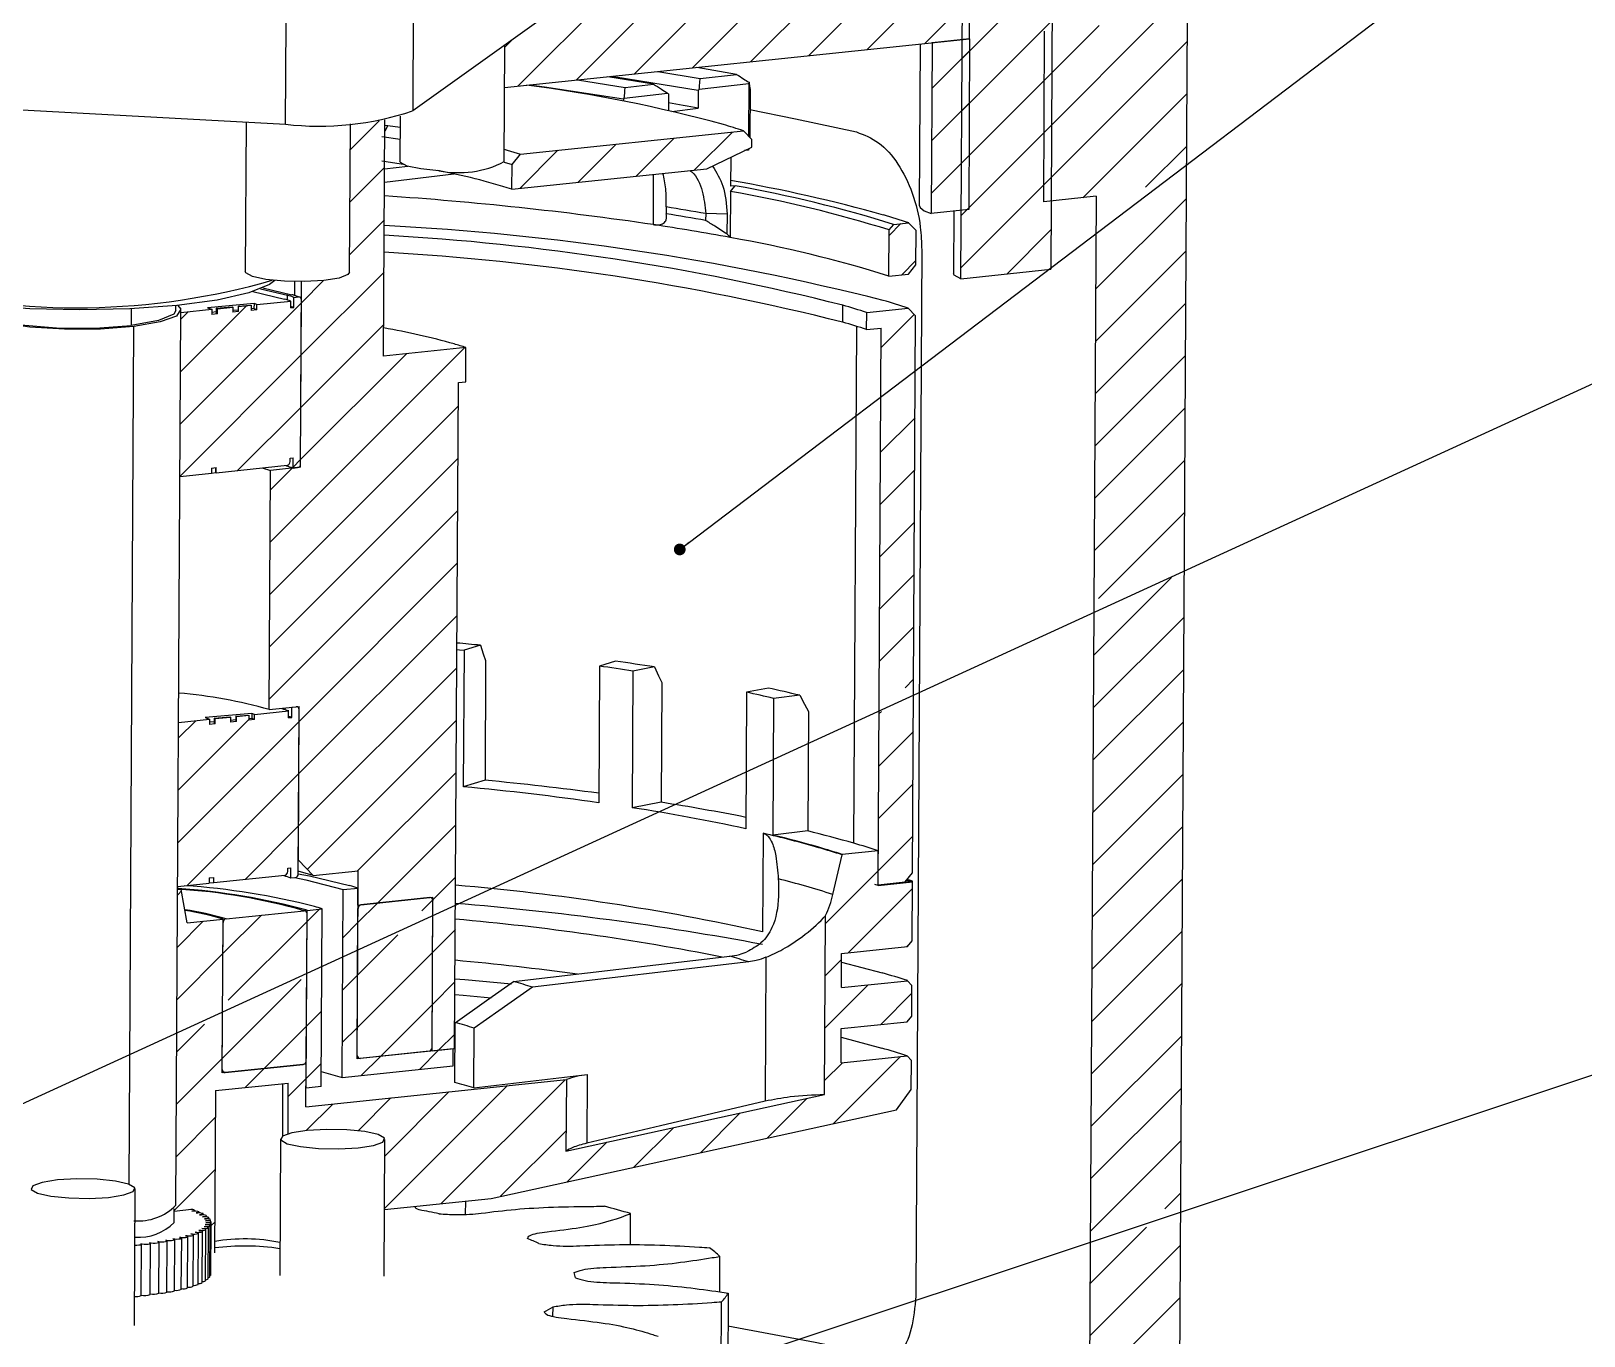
# Model space of a CAD drawing. Header units: millimetres. Extents: x 0 to 1189, y 0 to 841.
# Drawn here: x 635.5 to 769.5, y 551.2 to 663.8 of the extents above; entities that cross this region are included whole.
import ezdxf

# ---------------------------------------------------------------- set-up
doc = ezdxf.new("R2010")
doc.units = ezdxf.units.MM
doc.layers.add('10', color=7, linetype='Continuous')
doc.dimstyles.new('SLDDIMSTYLE0', dxfattribs={"dimtxt": 0.18, "dimasz": 1.016, "dimexe": 0, "dimexo": 0.0625, "dimgap": 0, "dimtad": 0, "dimtih": 1, "dimtoh": 1, "dimdec": 0, "dimrnd": 1e-09, "dimzin": 0, "dimdsep": 46, "dimtxsty": 'Standard', "dimblk1": 'DOT', "dimblk2": 'DOT', "dimsah": 1, "dimcen": 0.09, "dimadec": 0, "dimazin": 0, "dimtfac": 1.016, "dimtdec": 0, "dimtofl": 0, "dimtmove": 0, "dimatfit": 3, "dimldrblk": 'DOT', "dimfxl": 0, "dimfrac": 2, "dimtolj": 1, "dimtzin": 0, "dimarcsym": 0})

# ---------------------------------------------------------------- blocks, each defined once
blk = doc.blocks.new('SW_HATCH_0')
at = {"color": 0, "linetype": 'Continuous', "lineweight": 18}
for p, q in [((109.04, 355.99), (118.9, 365.86)), ((114.05, 356.52), (123.92, 366.38)), ((119.06, 357.04), (128.93, 366.91)), ((124.08, 357.57), (133.01, 366.5)), ((99.01, 354.94), (108.87, 364.81)), ((104.02, 355.47), (113.89, 365.34)), ((132.31, 356.82), (140.11, 364.61)), ((93.99, 354.42), (103.86, 364.29)), ((129.09, 358.09), (132.98, 361.98)), ((132.28, 352.3), (140.08, 360.1)), ((139.38, 350.42), (149.15, 360.19)), ((139.41, 354.93), (144.14, 359.66)), ((92.87, 357.78), (93.53, 358.44)), ((139.36, 345.9), (151.71, 358.25)), ((129.71, 354.22), (132.96, 357.47)), ((132.26, 347.78), (140.06, 355.58)), ((142.74, 344.79), (151.68, 353.74)), ((129.68, 349.7), (132.93, 352.95)), ((79.53, 348.94), (82.03, 351.44)), ((132.23, 343.27), (140.03, 351.07)), ((104.18, 346.65), (107.47, 349.94)), ((109.2, 347.17), (112.49, 350.46)), ((94.15, 345.6), (97.44, 348.89)), ((99.17, 346.12), (102.46, 349.41)), ((129.66, 345.18), (132.91, 348.43)), ((148.14, 345.7), (151.66, 349.22)), ((79.5, 344.42), (82.49, 347.41)), ((132.21, 338.75), (140.01, 346.55)), ((143.83, 336.91), (151.63, 344.71)), ((132.71, 343.74), (132.88, 343.92)), ((79.48, 339.91), (82.47, 342.89)), ((126.02, 341.55), (127.03, 342.56)), ((136.16, 338.21), (139.98, 342.04)), ((127.12, 338.15), (128.33, 339.37)), ((143.81, 332.39), (151.61, 340.19)), ((75.29, 331.23), (82.44, 338.38)), ((75.32, 335.74), (77.23, 337.65)), ((64.87, 325.3), (75.32, 335.74)), ((64.9, 329.81), (70.56, 335.47)), ((64.92, 334.33), (65.54, 334.95)), ((143.78, 327.88), (151.58, 335.68)), ((75.27, 326.71), (82.42, 333.86)), ((125.32, 331.86), (128.18, 334.73)), ((64.84, 320.78), (75.29, 331.23)), ((72.62, 315.08), (89.38, 331.85)), ((75.24, 322.2), (84.37, 331.32)), ((143.76, 323.36), (151.55, 331.16)), ((69.81, 321.26), (75.27, 326.71)), ((72.59, 310.57), (88.84, 326.82)), ((125.27, 322.83), (128.26, 325.82)), ((143.73, 318.85), (151.53, 326.64)), ((72.57, 306.05), (88.81, 322.3)), ((74.59, 321.55), (75.24, 322.2)), ((143.71, 314.33), (151.5, 322.13)), ((72.64, 319.6), (74.5, 321.45)), ((125.24, 318.32), (128.23, 321.31)), ((72.54, 301.54), (88.79, 317.79)), ((144.09, 310.23), (151.48, 317.61)), ((125.22, 313.8), (128.21, 316.79)), ((75.12, 299.62), (88.76, 313.27)), ((125.19, 309.29), (128.18, 312.28)), ((143.66, 305.3), (150.39, 312.04)), ((75.09, 295.11), (88.74, 308.76)), ((143.63, 300.78), (151.43, 308.58)), ((125.17, 304.77), (128.16, 307.76)), ((75.07, 290.59), (88.71, 304.24)), ((127.41, 302.52), (128.13, 303.25)), ((143.6, 296.27), (151.4, 304.07)), ((125.14, 300.26), (125.36, 300.48)), ((64.67, 289.18), (75.12, 299.62)), ((64.69, 293.69), (70.77, 299.77)), ((64.72, 298.21), (66.19, 299.67)), ((75.81, 286.85), (88.69, 299.72)), ((143.58, 291.75), (151.38, 299.55)), ((125.12, 295.74), (128.11, 298.73)), ((65.44, 285.46), (75.09, 295.11)), ((80.16, 286.71), (88.66, 295.21)), ((143.55, 287.24), (151.35, 295.04)), ((125.09, 291.23), (128.08, 294.22)), ((70.46, 285.98), (75.07, 290.59)), ((81.88, 283.94), (88.64, 290.69)), ((125.07, 286.71), (128.06, 289.7)), ((143.53, 282.72), (151.33, 290.52)), ((121.97, 288.11), (122, 288.14)), ((120.53, 282.17), (125.07, 286.71)), ((86.66, 284.23), (88.61, 286.18)), ((143.5, 278.21), (151.3, 286.01)), ((64.64, 284.66), (64.97, 284.99)), ((85.69, 283.26), (86.65, 284.22)), ((122.49, 279.65), (128.03, 285.19)), ((68.54, 279.58), (71.86, 282.89)), ((75.8, 282.34), (76.87, 283.42)), ((80.19, 282.25), (81.88, 283.94)), ((64.62, 280.14), (66.84, 282.37)), ((69, 275.55), (75.8, 282.34)), ((78.89, 280.95), (80.19, 282.25)), ((86.64, 279.71), (88.59, 281.66)), ((143.48, 273.69), (151.28, 281.49)), ((80.16, 277.73), (83.64, 281.21)), ((127.51, 280.17), (128.01, 280.67)), ((64.59, 275.63), (68.54, 279.58)), ((80.14, 273.21), (86.64, 279.71)), ((120.5, 277.65), (121.92, 279.08)), ((68.49, 270.55), (75.3, 277.36)), ((78.86, 276.43), (80.16, 277.73)), ((86.61, 275.2), (88.56, 277.15)), ((120.48, 273.14), (124.22, 276.88)), ((125.29, 273.46), (127.98, 276.16)), ((143.45, 269.18), (151.25, 276.98)), ((82.13, 270.71), (86.61, 275.2)), ((64.57, 271.11), (66.96, 273.5)), ((75.74, 273.31), (77.04, 274.61)), ((72.1, 269.66), (75.74, 273.31)), ((78.84, 271.91), (80.14, 273.21)), ((87.14, 271.24), (88.54, 272.63)), ((143.43, 264.66), (151.23, 272.46)), ((80.48, 269.07), (82.13, 270.71)), ((85.5, 269.59), (87.14, 271.24)), ((121.23, 264.91), (127.01, 270.7)), ((64.54, 266.6), (68.49, 270.55)), ((70.45, 268.02), (72.1, 269.66)), ((75.72, 268.8), (77.02, 270.09)), ((120.45, 268.62), (122, 270.17)), ((74.18, 267.25), (75.72, 268.8)), ((82.47, 257.59), (93.06, 268.17)), ((87.38, 258.01), (98.07, 268.7)), ((80.2, 264.29), (83.03, 267.13)), ((82.5, 262.1), (88.04, 267.65)), ((115.48, 263.66), (118.89, 267.06)), ((143.4, 260.15), (151.2, 267.95)), ((64.52, 262.08), (67.89, 265.46)), ((75.72, 264.31), (78.02, 266.6)), ((109.74, 262.4), (113.14, 265.81)), ((92.5, 258.64), (98.15, 264.28)), ((103.99, 261.15), (107.4, 264.55)), ((98.25, 259.89), (101.65, 263.3)), ((143.38, 255.63), (151.18, 263.43)), ((64.34, 257.42), (67.86, 260.94)), ((149.81, 257.57), (151.15, 258.92)), ((67.52, 256.11), (67.84, 256.42)), ((143.35, 251.12), (148.22, 255.98)), ((143.33, 246.6), (151.13, 254.4)), ((143.3, 242.09), (151.1, 249.88))]:
    blk.add_line(p, q, dxfattribs=at)
blk = doc.blocks.new('_Dot')
at = {"color": 0, "linetype": 'ByBlock', "lineweight": -2}
blk.add_line((-0.5, 0), (-1, 0), dxfattribs=at)
at = {"color": 0, "linetype": 'ByBlock', "const_width": 0.5}
blk.add_lwpolyline([(-0.25, 0, 1), (0.25, 0, 1)], format="xyb", close=True, dxfattribs=at)

msp = doc.modelspace()

# ---------------------------------------------------------------- linework, layer by layer
at = {"color": 7, "linetype": 'Continuous', "lineweight": 25}
for p, q in [((723.62, 672.66), (723.46, 643.2)), ((715.7, 642.38), (715.86, 671.85)), ((716.46, 663.08), (716.51, 671.92)), ((682.56, 666.99), (668.41, 656.87)), ((657.44, 655.72), (657.49, 664.56)), ((668.46, 665.71), (668.41, 656.87)), ((735.22, 665.04), (734.31, 501.95)), ((722.85, 649.02), (722.93, 663.76)), ((676.31, 652.49), (676.36, 662.56)), ((676.34, 658.88), (716.46, 663.08)), ((712.19, 662.63), (712.11, 648.73)), ((713.23, 662.74), (713.15, 648.01)), ((716.46, 663.08), (713.23, 662.74)), ((716.46, 663.08), (716.38, 648.35)), ((696.36, 660.02), (692.92, 660.62)), ((682.63, 659.54), (686.74, 658.89)), ((689.18, 659.17), (685.25, 659.82)), ((686.74, 658.89), (689.18, 659.17)), ((689.56, 660.27), (693.22, 659.65)), ((693.13, 658.73), (697.42, 659.24)), ((693.22, 659.65), (696.36, 660.02)), ((697.42, 659.24), (697.39, 654.69)), ((697.42, 659.24), (697.43, 659.34)), ((603, 658.66), (657.44, 655.72)), ((686.59, 657.88), (686.59, 657.71)), ((686.67, 657.97), (690.4, 658.41)), ((690.47, 658.33), (690.47, 656.9)), ((693.05, 658.64), (693.05, 657.1)), ((697.52, 658.72), (697.5, 654.58)), ((690.76, 656.83), (693.05, 657.1)), ((654.04, 655.91), (653.97, 643)), ((662.97, 642.95), (663.04, 655.76)), ((665.9, 635.7), (666.01, 656.11)), ((666.01, 655.64), (666.27, 655.61)), ((666.27, 655.61), (666.01, 655.12)), ((666.27, 655.61), (667.32, 655.45)), ((667.33, 656.41), (667.31, 652.54)), ((677.7, 653.14), (696.95, 655.15)), ((697.67, 654.4), (696.95, 655.15)), ((665.76, 654.66), (667.32, 654.42)), ((697.67, 653.75), (697.67, 654.4)), ((676.98, 652.24), (677.7, 653.14)), ((693.78, 651.87), (697.67, 653.75)), ((695.85, 652.87), (695.84, 650.36)), ((697.38, 653.49), (697.04, 653.45)), ((697.38, 653.61), (697.38, 653.49)), ((697.4, 653.53), (697.38, 653.49)), ((697.4, 653.53), (697.41, 653.63)), ((665.98, 650.73), (671.96, 651.43)), ((665.99, 651.86), (667.98, 652.1)), ((676.3, 652.45), (676.98, 652.24)), ((676.97, 650.11), (676.98, 652.24)), ((676.97, 650.11), (693.78, 651.87)), ((689.17, 651.39), (689.15, 647.06)), ((695.84, 649.92), (695.81, 645.94)), ((696.22, 650.41), (695.84, 650.36)), ((690.29, 648.59), (690.28, 648)), ((727.37, 649.5), (722.85, 649.02)), ((727.37, 649.5), (726.72, 533.09)), ((693.69, 648.01), (693.68, 647.42)), ((695.53, 647.97), (693.69, 648.01)), ((695.53, 647.97), (695.52, 646.25)), ((709.91, 647.08), (711.2, 647.22)), ((711.85, 646.55), (711.2, 647.22)), ((716.38, 648.35), (713.15, 648.01)), ((715.11, 648.21), (715.08, 642.82)), ((709.5, 642.62), (709.52, 646.6)), ((709.52, 646.6), (709.91, 647.08)), ((711.83, 643.6), (711.85, 646.55)), ((712.33, 644.87), (711.83, 554.99)), ((711.18, 642.79), (711.83, 643.6)), ((715.7, 642.38), (723.46, 643.2)), ((658.23, 640.94), (658.24, 642.14)), ((658.73, 626.12), (658.82, 642.14)), ((709.5, 642.62), (711.18, 642.79)), ((654.63, 641.28), (657.35, 640.63)), ((654.97, 640.15), (657.91, 640.46)), ((655.29, 641.52), (657.6, 640.96)), ((655.49, 641.6), (657.98, 641)), ((657.6, 640.56), (657.6, 640.96)), ((657.91, 639.87), (657.91, 640.46)), ((658.65, 640.81), (658.06, 641)), ((658.17, 640.78), (658.56, 640.82)), ((658.17, 639.9), (658.17, 640.78)), ((658.74, 626.41), (658.82, 640.56)), ((644.12, 639.78), (644.11, 638.34)), ((647.97, 639.66), (647.97, 640.06)), ((647.99, 562.45), (648.42, 639.66)), ((648.42, 639.47), (651.08, 639.75)), ((654.72, 640.25), (650.7, 639.89)), ((650.7, 639.89), (651.08, 639.75)), ((651.08, 639.75), (651.08, 639.31)), ((651.47, 639.52), (651.08, 639.48)), ((651.57, 639.36), (651.08, 639.31)), ((651.47, 639.84), (652.83, 639.96)), ((651.57, 639.8), (651.47, 639.84)), ((651.47, 639.84), (651.47, 639.4)), ((651.57, 639.36), (651.47, 639.4)), ((651.57, 639.8), (652.9, 639.94)), ((651.57, 639.36), (651.57, 639.8)), ((652.83, 639.96), (652.9, 639.94)), ((652.9, 639.94), (652.9, 639.5)), ((653.35, 639.68), (652.9, 639.64)), ((653.39, 639.55), (652.9, 639.5)), ((653.35, 640.01), (653.34, 639.57)), ((653.39, 639.55), (653.34, 639.57)), ((653.35, 640.01), (654.46, 640.11)), ((653.39, 639.99), (653.35, 640.01)), ((653.39, 639.99), (654.47, 640.1)), ((653.39, 639.55), (653.39, 639.99)), ((654.46, 640.11), (654.47, 640.1)), ((654.47, 640.1), (654.47, 639.66)), ((654.71, 639.81), (654.47, 639.78)), ((654.96, 639.71), (654.47, 639.66)), ((654.72, 640.25), (654.71, 639.81)), ((654.96, 639.71), (654.71, 639.81)), ((654.97, 640.15), (654.72, 640.25)), ((654.96, 639.71), (654.97, 640.15)), ((657.91, 639.87), (658.17, 639.9)), ((705.51, 638.63), (705.51, 640.11)), ((707.57, 638), (707.58, 639.47)), ((707.58, 639.47), (711.16, 639.85)), ((711.8, 639.18), (711.16, 639.85)), ((711.54, 591.14), (711.8, 639.18)), ((643.95, 564.25), (644.36, 638.27)), ((706.47, 593.69), (706.72, 638.27)), ((707.57, 638), (708.83, 638.13)), ((708.56, 590.1), (708.83, 638.13)), ((673.01, 636.45), (665.9, 635.7)), ((672.99, 633.5), (673.01, 636.45)), ((672.03, 575.97), (672.35, 633.43)), ((672.35, 633.43), (672.99, 633.5)), ((651.04, 626.05), (651.46, 626.09)), ((651.04, 626.05), (651.04, 625.61)), ((651.44, 625.66), (651.44, 626.09)), ((651.46, 625.65), (657.57, 626.29)), ((651.46, 625.65), (651.46, 626.09)), ((655.42, 626.06), (656.15, 625.85)), ((656.03, 605.22), (656.15, 625.85)), ((658.73, 626.12), (656.15, 625.85)), ((657.52, 626.22), (657.52, 626.28)), ((657.83, 626.91), (658.09, 626.93)), ((657.83, 626.61), (657.83, 626.91)), ((658.09, 626.05), (658.09, 626.93)), ((658.09, 626.05), (658.48, 626.09)), ((648.34, 625.32), (651.04, 625.61)), ((651.04, 625.62), (651.44, 625.66)), ((651.44, 625.66), (651.46, 625.65)), ((672.85, 610.34), (672.78, 598.55)), ((674.25, 610.77), (672.85, 610.34)), ((674.7, 609.44), (674.65, 599.12)), ((684.52, 608.96), (684.46, 597.18)), ((685.92, 609.39), (684.52, 608.96)), ((687.4, 608.54), (687.34, 596.75)), ((689.28, 608.89), (687.4, 608.54)), ((689.9, 607.54), (689.84, 597.22)), ((699.1, 607.07), (697.22, 606.71)), ((697.22, 606.71), (697.16, 594.93)), ((699.54, 606.18), (699.47, 594.39)), ((701.81, 606.45), (699.54, 606.18)), ((648.22, 604.11), (650.88, 604.38)), ((654.52, 604.88), (650.5, 604.53)), ((650.5, 604.53), (650.88, 604.38)), ((650.88, 604.38), (650.88, 603.94)), ((651.27, 604.48), (652.64, 604.6)), ((651.38, 604.44), (651.27, 604.48)), ((651.27, 604.48), (651.27, 604.03)), ((651.38, 604.44), (652.7, 604.57)), ((651.38, 603.99), (651.38, 604.44)), ((652.64, 604.6), (652.7, 604.57)), ((652.7, 604.57), (652.7, 604.13)), ((653.15, 604.32), (652.7, 604.28)), ((653.15, 604.64), (654.26, 604.74)), ((653.2, 604.63), (653.15, 604.64)), ((653.15, 604.64), (653.15, 604.2)), ((653.2, 604.63), (654.27, 604.74)), ((653.2, 604.18), (653.2, 604.63)), ((654.26, 604.74), (654.27, 604.74)), ((654.27, 604.74), (654.27, 604.3)), ((654.52, 604.44), (654.27, 604.42)), ((654.77, 604.35), (654.27, 604.3)), ((654.77, 604.79), (654.52, 604.88)), ((654.52, 604.88), (654.52, 604.44)), ((654.77, 604.35), (654.52, 604.44)), ((654.77, 604.79), (657.71, 605.1)), ((654.77, 604.35), (654.77, 604.79)), ((656.03, 605.22), (658.62, 605.49)), ((657.4, 605.2), (657.4, 605.36)), ((657.71, 604.51), (657.71, 605.1)), ((657.71, 604.51), (657.97, 604.54)), ((657.97, 605.42), (658.36, 605.46)), ((657.97, 604.54), (657.97, 605.42)), ((658.45, 605.45), (658.41, 605.47)), ((658.54, 591.05), (658.62, 605.19)), ((658.55, 592.23), (658.62, 605.49)), ((702.55, 605.06), (702.49, 594.75)), ((651.27, 604.15), (650.88, 604.12)), ((651.38, 603.99), (650.88, 603.94)), ((651.38, 603.99), (651.27, 604.03)), ((653.2, 604.18), (652.7, 604.13)), ((653.2, 604.18), (653.15, 604.2)), ((674.65, 599.12), (672.78, 598.55)), ((689.84, 597.22), (687.34, 596.75)), ((698.64, 594.55), (698.59, 586.04)), ((702.49, 594.75), (699.47, 594.39)), ((659.83, 590.89), (658.55, 592.23)), ((703.46, 593.29), (703.46, 593.34)), ((704.67, 589.26), (705.47, 592.68)), ((708.57, 593.04), (705.47, 592.72)), ((705.47, 592.68), (705.47, 592.72)), ((708.56, 590.1), (708.57, 593.04)), ((651.26, 590.29), (657.38, 590.93)), ((657.32, 590.86), (657.32, 590.92)), ((657.64, 591.54), (657.9, 591.57)), ((657.64, 591.25), (657.64, 591.54)), ((657.89, 590.69), (657.9, 591.57)), ((659.83, 590.89), (658.54, 591.26)), ((659.83, 590.89), (663.71, 591.3)), ((663.69, 588.35), (663.71, 591.3)), ((710.89, 590.34), (711.54, 591.14)), ((648.14, 589.96), (650.84, 590.24)), ((648.45, 589.7), (648.14, 589.67)), ((648.95, 586.81), (648.45, 589.7)), ((650.85, 590.69), (650.84, 590.24)), ((650.84, 590.26), (651.25, 590.29)), ((650.85, 590.69), (651.26, 590.73)), ((651.25, 590.29), (651.25, 590.73)), ((651.25, 590.29), (651.26, 590.29)), ((651.26, 590.29), (651.26, 590.73)), ((657.89, 590.69), (658.28, 590.73)), ((662.32, 573.48), (662.41, 589.69)), ((662.41, 589.69), (663.7, 589.82)), ((663.62, 575.09), (663.7, 589.82)), ((708.56, 590.04), (708.27, 590.13)), ((708.56, 590.1), (711.53, 590.41)), ((708.56, 590.04), (711.53, 590.35)), ((708.56, 590.1), (710.89, 590.34)), ((711.02, 590.51), (711.53, 590.35)), ((711.5, 585.25), (711.53, 590.41)), ((663.69, 588.35), (670.16, 589.02)), ((669.9, 589), (663.95, 588.38)), ((670.09, 575.76), (670.16, 589.02)), ((670.09, 576.06), (670.16, 588.73)), ((648.95, 586.81), (652.05, 587.13)), ((651.98, 573.87), (652.05, 587.13)), ((651.98, 574.16), (652.05, 586.84)), ((652.31, 587.16), (659.04, 587.86)), ((659.21, 572.56), (659.3, 587.89)), ((659.23, 574.92), (659.3, 587.59)), ((659.3, 587.89), (660.59, 588.02)), ((660.51, 572.7), (660.59, 588.02)), ((663.62, 575.38), (663.69, 588.05)), ((703.94, 571.99), (704.03, 587.44)), ((705.41, 581.23), (705.42, 584.17)), ((705.42, 584.17), (711.11, 584.77)), ((711.11, 584.77), (711.5, 585.25)), ((677.11, 581.74), (695.76, 583.93)), ((697.4, 583.45), (678.75, 581.26)), ((698.89, 583.84), (698.82, 571.42)), ((705.42, 583.43), (708.92, 582.49)), ((705.41, 581.23), (711.1, 581.82)), ((711.48, 581.42), (711.1, 581.82)), ((711.47, 578.77), (711.48, 581.42)), ((672.04, 573.05), (672.07, 578.2)), ((673.69, 572.57), (673.72, 577.73)), ((705.37, 574.74), (705.39, 577.69)), ((705.39, 577.69), (711.08, 578.28)), ((711.08, 578.28), (711.47, 578.77)), ((705.38, 576.95), (708.88, 576.01)), ((671.9, 575.95), (663.62, 575.09)), ((669.83, 575.74), (663.88, 575.11)), ((670.09, 575.76), (672.03, 575.97)), ((671.89, 574.48), (671.9, 575.95)), ((705.37, 574.74), (711.06, 575.34)), ((711.45, 574.94), (711.06, 575.34)), ((711.43, 572.43), (711.45, 574.94)), ((659.22, 574.63), (651.98, 573.87)), ((652.24, 573.9), (651.98, 573.98)), ((652.24, 573.9), (658.96, 574.6)), ((659.2, 570.94), (659.22, 574.63)), ((660.51, 573.99), (662.32, 573.48)), ((662.32, 573.48), (671.89, 574.48)), ((673.69, 572.57), (683.46, 573.72)), ((683.46, 573.72), (683.43, 567.8)), ((651.4, 572.34), (651.32, 558.34)), ((651.4, 572.34), (657.68, 572.99)), ((657.2, 568.42), (657.22, 572.95)), ((657.66, 568.61), (657.68, 572.99)), ((659.2, 570.94), (681.67, 573.29)), ((660.51, 572.7), (659.21, 572.56)), ((681.67, 573.29), (681.63, 567.11)), ((710.14, 570.68), (711.43, 572.43)), ((681.63, 567.11), (703.94, 571.99)), ((675.19, 563.04), (710.14, 570.68)), ((657, 568.18), (656.94, 556.39)), ((665.94, 556.34), (666, 568.13)), ((644.4, 552.07), (644.47, 563.86)), ((665.97, 562.08), (675.19, 563.04)), ((672.98, 561.66), (672.99, 562.81)), ((647.83, 560.97), (647.84, 562.14)), ((647.84, 561.95), (649.33, 562.11)), ((649.33, 562.09), (649.33, 562.11)), ((649.6, 561.94), (649.6, 562.01)), ((650, 561.78), (650, 561.86)), ((650.34, 561.61), (650.34, 561.7)), ((650.62, 561.44), (650.62, 561.53)), ((650.82, 561.26), (650.82, 561.37)), ((687.2, 559.02), (687.21, 561.73)), ((649.9, 555.62), (649.92, 560.04)), ((650.25, 555.77), (650.28, 560.19)), ((650.54, 555.93), (650.57, 560.35)), ((650.76, 556.1), (650.79, 560.52)), ((650.91, 556.27), (650.94, 560.69)), ((650.96, 561.07), (650.96, 561.2)), ((650.99, 556.43), (651.01, 560.86)), ((651, 556.61), (651.02, 561.03)), ((644.99, 554.67), (645.01, 559.09)), ((645.77, 554.75), (645.79, 559.17)), ((646.51, 554.85), (646.53, 559.27)), ((647.21, 554.95), (647.23, 559.37)), ((647.86, 555.07), (647.88, 559.49)), ((648.45, 555.19), (648.48, 559.61)), ((648.99, 555.33), (649.02, 559.75)), ((649.48, 555.47), (649.5, 559.89)), ((694.9, 554.97), (694.91, 558.04)), ((695.63, 554.86), (695.46, 525.39)), ((680.51, 552.86), (680.52, 553.68)), ((694.89, 524.65), (695.06, 554.12))]:
    msp.add_line(p, q, dxfattribs=at)
at = {"color": 7, "linetype": 'Continuous', "lineweight": 25, "flags": 128}
for points in [[(693.05, 658.64), (685.94, 659.79), (685.56, 659.85)], [(686.59, 657.88), (679.79, 658.92), (678.45, 659.1)], [(686.67, 657.97), (686.62, 657.92), (686.59, 657.88)], [(690.47, 658.33), (690.43, 658.38), (690.4, 658.41)], [(693.13, 658.73), (693.09, 658.68), (693.05, 658.64)], [(697.51, 656.98), (701.45, 656.18), (706.69, 655.05)], [(667.58, 652.25), (667.41, 652.28), (665.75, 652.54)], [(670.68, 651.71), (669.1, 651.86), (667.93, 652.11), (667.35, 652.43), (667.31, 652.54)], [(676.31, 653.56), (676.56, 653.49), (677.7, 653.14)], [(695.84, 649.92), (696.05, 650.19), (696.22, 650.41)], [(712.11, 648.73), (712.18, 648.53), (712.53, 648.26), (713.15, 648.01)], [(695.52, 646.25), (695.68, 646.08), (695.81, 645.94)], [(656.52, 642.23), (656.07, 641.9), (654.27, 641.16), (651.54, 640.54), (648.05, 640.07), (644.02, 639.78), (639.7, 639.69), (635.37, 639.8), (631.29, 640.11), (627.72, 640.6), (624.89, 641.24)], [(662.97, 642.95), (662.82, 642.74), (662.06, 642.45), (660.75, 642.24), (659.09, 642.14), (657.34, 642.17), (655.75, 642.32), (654.59, 642.57), (654.01, 642.89), (653.97, 643)], [(715.7, 642.38), (715.12, 642.7), (715.08, 642.82)], [(658.06, 641), (658.03, 641), (657.98, 641)], [(644.36, 638.27), (641.49, 638.05), (638.37, 638.04), (635.37, 638.22), (632.87, 638.59), (631.15, 639.08), (630.44, 639.66), (630.71, 640.18)], [(630.87, 639.75), (631.02, 639.45), (632.27, 638.87), (634.61, 638.41), (637.68, 638.15), (641.02, 638.12), (644.11, 638.34)], [(647.97, 639.66), (647.79, 639.34), (646.49, 638.77), (644.11, 638.34)], [(648.14, 640.08), (648.41, 639.75), (648.04, 639.17), (646.63, 638.66), (644.36, 638.27)], [(672.22, 610.4), (672.44, 610.38), (672.85, 610.34)], [(674.25, 610.77), (674.5, 610.03), (674.7, 609.44)], [(689.28, 608.89), (689.63, 608.13), (689.9, 607.54)], [(701.81, 606.45), (702.22, 605.67), (702.55, 605.06)], [(658.54, 591.05), (659.51, 590.87), (662.96, 590.05)], [(658.23, 590.72), (659.18, 590.53), (662.41, 589.69)], [(711.53, 590.41), (711.27, 590.49), (711.06, 590.56)], [(672.06, 581.99), (672.91, 581.92), (676.93, 581.54)], [(672.07, 578.2), (674.79, 580.11), (677.11, 581.74)], [(672.05, 580.64), (672.78, 580.57), (675.17, 580.33)], [(678.75, 581.26), (675.83, 579.21), (673.72, 577.73)], [(698.82, 571.42), (689.79, 569.3), (683.43, 567.8)], [(657.97, 568.69), (657.17, 568.4), (657.03, 568.08), (657.58, 567.76), (658.72, 567.51), (660.28, 567.35), (662.03, 567.31), (663.7, 567.41), (665.04, 567.61), (665.83, 567.9), (665.97, 568.23), (665.43, 568.54), (664.29, 568.8), (662.72, 568.96), (660.97, 568.99), (659.3, 568.9), (657.97, 568.69)], [(642.76, 564.53), (641.19, 564.69), (639.44, 564.72), (637.77, 564.63), (636.44, 564.42), (635.64, 564.13), (635.5, 563.81), (636.04, 563.49), (637.18, 563.24), (638.75, 563.08), (640.5, 563.04), (642.17, 563.13), (643.5, 563.34), (644.3, 563.63), (644.44, 563.96), (643.9, 564.27), (642.76, 564.53)], [(649.35, 561.94), (649.49, 561.96), (649.58, 561.99), (649.6, 562.02), (649.54, 562.05), (649.43, 562.08), (649.26, 562.09), (649.23, 562.1)], [(649.72, 561.78), (649.87, 561.8), (649.97, 561.83), (650, 561.86), (649.96, 561.89), (649.86, 561.92), (649.7, 561.94), (649.53, 561.94), (649.35, 561.94)], [(650.03, 561.62), (650.19, 561.63), (650.3, 561.66), (650.34, 561.69), (650.32, 561.73), (650.23, 561.75), (650.08, 561.78), (649.9, 561.78), (649.73, 561.78)], [(650.27, 561.45), (650.43, 561.47), (650.56, 561.49), (650.61, 561.52), (650.6, 561.56), (650.52, 561.59), (650.38, 561.61), (650.21, 561.62), (650.03, 561.62)], [(650.44, 561.28), (650.61, 561.29), (650.74, 561.32), (650.81, 561.35), (650.82, 561.38), (650.75, 561.41), (650.62, 561.44), (650.45, 561.45), (650.27, 561.45)], [(649.26, 559.97), (649.44, 559.96), (649.62, 559.96), (649.77, 559.98), (649.88, 560), (649.92, 560.04), (649.89, 560.07), (649.8, 560.1), (649.65, 560.12)], [(649.65, 560.12), (649.83, 560.11), (650, 560.12), (650.15, 560.14), (650.25, 560.16), (650.28, 560.2), (650.23, 560.23), (650.13, 560.26), (649.97, 560.28)], [(649.97, 560.28), (650.15, 560.27), (650.32, 560.28), (650.46, 560.3), (650.55, 560.33), (650.56, 560.36), (650.51, 560.4), (650.39, 560.42), (650.22, 560.44)], [(650.23, 560.44), (650.41, 560.44), (650.58, 560.45), (650.71, 560.47), (650.78, 560.5), (650.78, 560.54), (650.71, 560.57), (650.58, 560.59), (650.41, 560.6)], [(650.41, 560.61), (650.59, 560.61), (650.75, 560.62), (650.87, 560.64), (650.93, 560.68), (650.92, 560.71), (650.84, 560.74), (650.7, 560.76), (650.52, 560.77)], [(650.54, 561.11), (650.71, 561.12), (650.85, 561.14), (650.94, 561.17), (650.96, 561.21), (650.9, 561.24), (650.78, 561.26), (650.62, 561.28), (650.44, 561.28)], [(650.53, 560.77), (650.7, 560.78), (650.86, 560.79), (650.97, 560.82), (651.01, 560.85), (650.99, 560.88), (650.89, 560.91), (650.74, 560.93), (650.57, 560.94)], [(650.57, 560.94), (650.75, 560.95), (650.89, 560.97), (650.99, 561), (651.02, 561.03), (650.98, 561.06), (650.87, 561.09), (650.72, 561.11), (650.54, 561.11)], [(644.44, 559.01), (644.61, 559.01), (644.78, 559.02), (644.92, 559.04), (645, 559.07), (645.01, 559.1), (644.95, 559.13)], [(644.96, 559.13), (645.08, 559.11), (645.24, 559.09), (645.42, 559.09), (645.59, 559.1), (645.72, 559.13), (645.79, 559.16), (645.78, 559.19), (645.71, 559.22)], [(645.72, 559.22), (645.85, 559.2), (646.02, 559.19), (646.2, 559.19), (646.36, 559.2), (646.48, 559.23), (646.53, 559.26), (646.51, 559.29), (646.43, 559.32)], [(646.44, 559.32), (646.58, 559.3), (646.75, 559.29), (646.93, 559.29), (647.08, 559.31), (647.19, 559.34), (647.23, 559.37), (647.2, 559.4), (647.1, 559.43)], [(647.11, 559.43), (647.26, 559.41), (647.44, 559.41), (647.61, 559.41), (647.76, 559.43), (647.85, 559.46), (647.88, 559.49), (647.84, 559.53), (647.73, 559.55)], [(647.73, 559.55), (647.89, 559.54), (648.07, 559.53), (648.24, 559.54), (648.38, 559.56), (648.46, 559.59), (648.47, 559.62), (648.42, 559.66), (648.3, 559.68)], [(648.3, 559.68), (648.46, 559.67), (648.64, 559.67), (648.81, 559.68), (648.94, 559.7), (649.01, 559.73), (649.01, 559.77), (648.94, 559.8), (648.81, 559.82)], [(648.81, 559.82), (648.98, 559.81), (649.16, 559.81), (649.32, 559.82), (649.44, 559.85), (649.5, 559.88), (649.48, 559.91), (649.4, 559.94), (649.26, 559.97)], [(650.91, 556.27), (650.91, 556.26), (650.85, 556.22), (650.77, 556.2)], [(650.99, 556.43), (650.99, 556.43), (650.95, 556.4), (650.92, 556.39)], [(710.21, 549.14), (703.14, 550.6), (695.61, 552.02)]]:
    msp.add_lwpolyline(points, dxfattribs=at)
at = {"color": 7, "linetype": 'Continuous', "lineweight": 25}
for centre, radius, start, end in [((662.3, 535.41), 124.7, 74.6953, 82.6543), ((660.37, 680.67), 25.12, 263.2851, 288.6593), ((661.15, 482.09), 177.9, 79.6712, 80.5136), ((678.53, 598.22), 59.84, 72.0715, 73.8149), ((672.37, 660.19), 8.65, 258.7315, 297.1255), ((659.91, 595.57), 57.15, 72.6338, 79.2522), ((672.56, 517.29), 135.59, 74.3977, 80.1135), ((676.48, 540.45), 111.17, 72.7133, 79.9752), ((676.75, 540.57), 111.55, 72.7084, 79.9471), ((646.3, 355.12), 295.07, 81.6499, 86.1758), ((660.39, 461.91), 189.05, 79.8576, 80.9023), ((660.39, 461.32), 189.05, 79.8576, 80.9023), ((688.2, 576.12), 74.73, 72.0715, 73.8149), ((655.02, 427.33), 219.91, 75.7933, 87.1476), ((654.4, 437.83), 208.63, 75.8181, 86.8245), ((660.2, 453.46), 195.75, 79.5179, 81.497), ((676.46, 536.47), 111.17, 72.7133, 79.9752), ((654.39, 436.36), 208.63, 75.8181, 86.8245), ((639.44, 700.76), 60.88, 255.6876, 286.0577), ((651.98, 622.14), 19.25, 72.0715, 73.8149), ((652.16, 622.21), 19.52, 72.0715, 73.8149), ((652.42, 621.86), 19.93, 72.0715, 73.8149), ((658.57, 640.58), 0.245, 354.7324, 92.9526), ((688.16, 568.75), 74.73, 72.0715, 73.8149), ((652.47, 622.33), 18.47, 72.0476, 72.8873), ((685.72, 571.92), 71, 72.0715, 73.8149), ((655.67, 578.9), 60.12, 74.2415, 80.1874), ((685.72, 570.45), 71, 72.0715, 73.8149), ((662.23, 603.14), 35.01, 72.0715, 73.8149), ((652.08, 607.47), 19.52, 72.0715, 73.8149), ((657.52, 626.6), 0.317, 280.3088, 1.7419), ((658.42, 626.4), 0.317, 280.3088, 1.7419), ((643.41, 293.34), 318.92, 84.4514, 84.8166), ((654.7, 398.62), 212.45, 81.1442, 81.9298), ((655.24, 391.65), 219.89, 81.094, 81.98), ((673.5, 490.07), 119.77, 76.3305, 77.6589), ((644.74, 565.61), 41.18, 74.0841, 85.1276), ((672.34, 493.71), 115.71, 76.4057, 77.5837), ((651.79, 586.78), 19.25, 72.0715, 73.8149), ((652.28, 586.97), 18.47, 72.0476, 72.8873), ((658.37, 605.22), 0.245, 354.7324, 92.9526), ((647.69, 320.06), 280.36, 82.4635, 84.4823), ((647.77, 336.39), 263.36, 81.993, 84.5501), ((662.84, 437.24), 161.38, 77.7224, 81.2679), ((662.17, 419.88), 179.48, 78.7572, 81.13), ((677.4, 503.05), 93.93, 73.8904, 76.9302), ((678.17, 505.92), 91, 73.8609, 76.4586), ((680.18, 502.86), 94.55, 73.8547, 76.3483), ((686.32, 524.25), 72.3, 72.0715, 73.8149), ((684.21, 527), 69.07, 72.0715, 73.8149), ((684.21, 526.96), 69.07, 72.0715, 73.8149), ((651.88, 572.11), 19.52, 72.0715, 73.8149), ((657.32, 591.24), 0.317, 280.3088, 1.7419), ((658.22, 591.04), 0.317, 280.3088, 1.7419), ((644.26, 532.82), 57.09, 74.7293, 86.1009), ((645.19, 539.29), 50.51, 74.0848, 86.6456), ((645.47, 580.48), 9.69, 72.0715, 73.8149), ((644.64, 528.86), 61.3, 75.5462, 86.1505), ((655.83, 565.48), 25.58, 72.0715, 73.8149), ((654.93, 387.79), 203, 77.5794, 85.1458), ((680.93, 515.38), 77.6, 72.186, 75.8129), ((653.71, 566.76), 22.35, 72.0715, 73.8149), ((664.01, 588.06), 0.317, 100.3088, 181.7419), ((669.92, 588.75), 0.245, 354.7324, 92.9526), ((652.02, 336.95), 252.33, 79.3647, 85.4354), ((696.06, 591.28), 8.84, 334.3109, 346.777), ((645.04, 562.91), 25.31, 73.2956, 81.5614), ((645.23, 564.69), 23.46, 73.0937, 81.3402), ((652.37, 586.85), 0.317, 100.3088, 181.7419), ((659.05, 587.62), 0.245, 354.7324, 92.9526), ((653.53, 373.56), 214.37, 78.8173, 85.0343), ((646.81, 313.48), 271.28, 82.4134, 84.6566), ((677.46, 517.95), 68.47, 73.068, 74.5022), ((665.02, 537.09), 46.26, 72.7238, 74.8464), ((688.01, 510.47), 75, 72.0715, 73.8149), ((661.65, 539.29), 40.29, 72.5663, 75.0038), ((658.91, 574.91), 0.317, 280.3088, 1.7419), ((663.87, 575.36), 0.245, 174.7324, 272.9526), ((669.77, 576.05), 0.317, 280.3088, 1.7419), ((687.97, 503.98), 75, 72.0715, 73.8149), ((652.23, 574.14), 0.245, 174.7324, 272.9526), ((683.85, 568.05), 5.67, 93.9522, 112.5963), ((661.62, 534.13), 40.29, 72.5663, 75.0038), ((644.76, 565.64), 4.54, 264.9942, 315.3123), ((653.49, 477.73), 85.73, 78.4315, 79.592), ((669.73, 503.87), 60.44, 73.1826, 75.4113), ((644.75, 563.99), 4.31, 265.928, 315.59), ((653.89, 538.8), 20.13, 81.2629, 97.3292), ((653.91, 543.92), 15.62, 78.7564, 99.5132), ((671.13, 541.68), 19.28, 64.9599, 68.0985), ((689.76, 552.65), 7.45, 46.2699, 55.2722), ((650.55, 556.36), 0.334, 267.905, 308.103), ((680.8, 556.06), 1.65, 4.5816, 20.7448), ((644.59, 555.46), 0.889, 258.8819, 296.6846), ((645.3, 555.88), 1.22, 254.9058, 292.604), ((646.05, 555.94), 1.18, 256.0911, 292.978), ((646.76, 555.99), 1.13, 257.1915, 293.5473), ((647.42, 556.03), 1.06, 258.2433, 294.3045), ((648.04, 556.08), 0.976, 259.2841, 295.2499), ((648.61, 556.05), 0.814, 258.7282, 297.9898), ((649.13, 556.08), 0.707, 259.3694, 299.8022), ((649.58, 556.13), 0.599, 260.1559, 301.9225), ((649.96, 556.25), 0.561, 263.9881, 301.6318), ((650.29, 556.3), 0.444, 265.5613, 304.5308), ((692.31, 556.83), 3.86, 315.4024, 329.3695), ((674.66, 563.49), 11.43, 296.4008, 300.8491)]:
    msp.add_arc(centre, radius, start, end, dxfattribs=at)
for points, knots in [([(689.18, 659.17), (689.41, 659.03), (689.82, 658.78), (690.22, 658.52), (690.4, 658.41)], [0, 0, 0, 0, 0.558936, 1, 1, 1, 1]), ([(693.13, 658.73), (693.15, 658.9), (693.18, 659.21), (693.2, 659.51), (693.22, 659.65)], [0, 0, 0, 0, 0.55908, 1, 1, 1, 1]), ([(696.36, 660.02), (696.56, 659.89), (696.92, 659.66), (697.27, 659.44), (697.43, 659.34)], [0, 0, 0, 0, 0.558991, 1, 1, 1, 1]), ([(697.43, 659.34), (697.44, 659.22), (697.47, 659.02), (697.51, 658.81), (697.52, 658.72)], [0, 0, 0, 0, 0.557381, 1, 1, 1, 1]), ([(686.67, 657.97), (686.68, 658.14), (686.71, 658.45), (686.73, 658.75), (686.74, 658.89)], [0, 0, 0, 0, 0.558938, 1, 1, 1, 1]), ([(706.69, 655.05), (707.35, 654.8), (708.65, 654.31), (710.34, 652.39), (711.6, 649.84), (712.25, 647.19), (712.31, 645.53), (712.33, 644.87)], [0, 0, 0, 0, 0.214635, 0.429276, 0.643809, 0.858389, 1, 1, 1, 1]), ([(690.29, 648.59), (690.29, 649.12), (690.3, 650.19), (690.1, 651.05), (690, 651.48)], [0, 0, 0, 0, 0.503655, 1, 1, 1, 1]), ([(692.33, 651.72), (692.39, 651.68), (692.92, 651.29), (693.48, 649.96), (693.62, 648.66), (693.69, 648.01)], [0, 0, 0, 0, 0.054292, 0.531265, 1, 1, 1, 1]), ([(694.28, 652.11), (694.62, 651.56), (695.37, 650.36), (695.47, 648.81), (695.53, 647.97)], [0, 0, 0, 0, 0.460008, 1, 1, 1, 1]), ([(689.15, 647.06), (689.33, 647.04), (689.7, 647.01), (690.1, 647.17), (690.34, 647.48), (690.3, 647.82), (690.28, 648)], [0, 0, 0, 0, 0.202716, 0.419864, 0.683947, 1, 1, 1, 1]), ([(695.52, 646.25), (695.17, 646.47), (694.56, 646.86), (693.95, 647.25), (693.68, 647.42)], [0, 0, 0, 0, 0.564337, 1, 1, 1, 1]), ([(698.64, 594.55), (698.71, 594.52), (698.87, 594.47), (699.16, 594.22), (699.5, 593.62), (699.82, 592.38), (699.9, 591.28), (699.95, 590.61)], [0, 0, 0, 0, 0.072503, 0.147898, 0.317956, 0.581294, 1, 1, 1, 1]), ([(699.95, 590.61), (699.96, 590.25), (699.98, 589.74), (699.96, 588.27), (699.67, 586.65), (698.62, 585.05), (697.67, 584.55), (697.24, 584.31)], [0, 0, 0, 0, 0.131185, 0.188111, 0.568668, 0.802008, 1, 1, 1, 1]), ([(698.89, 583.84), (699.37, 584.05), (700.43, 584.53), (702.2, 585.7), (703.38, 586.73), (703.97, 587.38), (704.03, 587.45)], [0, 0, 0, 0, 0.26371, 0.574504, 0.955139, 1, 1, 1, 1]), ([(695.76, 583.93), (696.04, 583.97), (696.54, 584.05), (697.03, 584.23), (697.24, 584.31)], [0, 0, 0, 0, 0.559877, 1, 1, 1, 1]), ([(698.89, 583.84), (698.61, 583.74), (698.12, 583.56), (697.62, 583.49), (697.4, 583.45)], [0, 0, 0, 0, 0.5601368, 1, 1, 1, 1]), ([(703.94, 571.99), (702.94, 571.95), (701.14, 571.88), (699.53, 571.56), (698.82, 571.42)], [0, 0, 0, 0, 0.558316, 1, 1, 1, 1]), ([(683.43, 567.8), (682.99, 567.69), (682.2, 567.47), (681.81, 567.22), (681.63, 567.11)], [0, 0, 0, 0, 0.560175, 1, 1, 1, 1]), ([(668.98, 562.04), (668.77, 562.13), (668.55, 562.23), (668.65, 562.33), (668.65, 562.33)], [0, 0, 0, 0, 0.949254, 1, 1, 1, 1]), ([(670.68, 561.71), (671.17, 561.68), (672.03, 561.62), (673.34, 561.65), (675, 561.84), (678.13, 562.25), (682.04, 562.34), (684.65, 562.36), (684.95, 562.37)], [0, 0, 0, 0, 0.099323, 0.177981, 0.252857, 0.481926, 0.940431, 1, 1, 1, 1]), ([(678.32, 559.56), (678.35, 559.66), (678.4, 559.83), (679.09, 560.04), (680.65, 560.25), (683.95, 560.61), (685.95, 561.24), (687.08, 561.68), (687.21, 561.73)], [0, 0, 0, 0, 0.099323, 0.177981, 0.252857, 0.481926, 0.940431, 1, 1, 1, 1]), ([(679.29, 559.14), (679.68, 559.08), (680.38, 558.97), (681.69, 558.91), (683.6, 558.97), (687.36, 559.14), (691.22, 558.96), (693.72, 558.8), (694.01, 558.78)], [0, 0, 0, 0, 0.099323, 0.177981, 0.252857, 0.481926, 0.940431, 1, 1, 1, 1]), ([(682.35, 556.64), (682.56, 556.73), (682.93, 556.88), (683.99, 557.03), (685.87, 557.12), (689.69, 557.23), (692.78, 557.68), (694.69, 558), (694.91, 558.04)], [0, 0, 0, 0, 0.099323, 0.177981, 0.252857, 0.481926, 0.940431, 1, 1, 1, 1]), ([(682.45, 556.19), (682.7, 556.11), (683.14, 555.95), (684.27, 555.81), (686.18, 555.74), (690.05, 555.64), (693.34, 555.21), (695.39, 554.9), (695.63, 554.86)], [0, 0, 0, 0, 0.099323, 0.177981, 0.252857, 0.481926, 0.940431, 1, 1, 1, 1]), ([(711.83, 554.99), (711.77, 554.01), (711.63, 552.05), (710.66, 549.64), (709.22, 547.98), (707.61, 547.29), (706.52, 547.43), (706.09, 547.49)], [0, 0, 0, 0, 0.2146485, 0.4292974, 0.6439276, 0.8584849, 1, 1, 1, 1]), ([(680.52, 553.68), (680.88, 553.75), (681.53, 553.86), (682.81, 553.92), (684.75, 553.88), (688.57, 553.73), (692.35, 553.93), (694.78, 554.1), (695.06, 554.12)], [0, 0, 0, 0, 0.099323, 0.177981, 0.252857, 0.481926, 0.940431, 1, 1, 1, 1]), ([(679.74, 553.26), (679.81, 553.16), (679.93, 552.99), (680.72, 552.79), (682.37, 552.58), (685.84, 552.23), (688.11, 551.62), (689.44, 551.19), (689.59, 551.14)], [0, 0, 0, 0, 0.099323, 0.177981, 0.252857, 0.481926, 0.940431, 1, 1, 1, 1])]:
    msp.add_open_spline(points, degree=3, knots=knots, dxfattribs=at)

# ---------------------------------------------------------------- block references
at = {"color": 7, "linetype": 'Continuous', "lineweight": 18}
msp.add_blockref('SW_HATCH_0', (583.5, 304.58), dxfattribs=at)

# ---------------------------------------------------------------- leaders
at = {"layer": '10'}
for points in [[(691.45, 619.03), (815.95, 713.54)], [(577.94, 545.15), (815.95, 654.33)], [(664.6, 538.53), (815.95, 588.94)]]:
    msp.add_leader(points, dimstyle='SLDDIMSTYLE0', dxfattribs=at)

doc.saveas('drawing.dxf')
